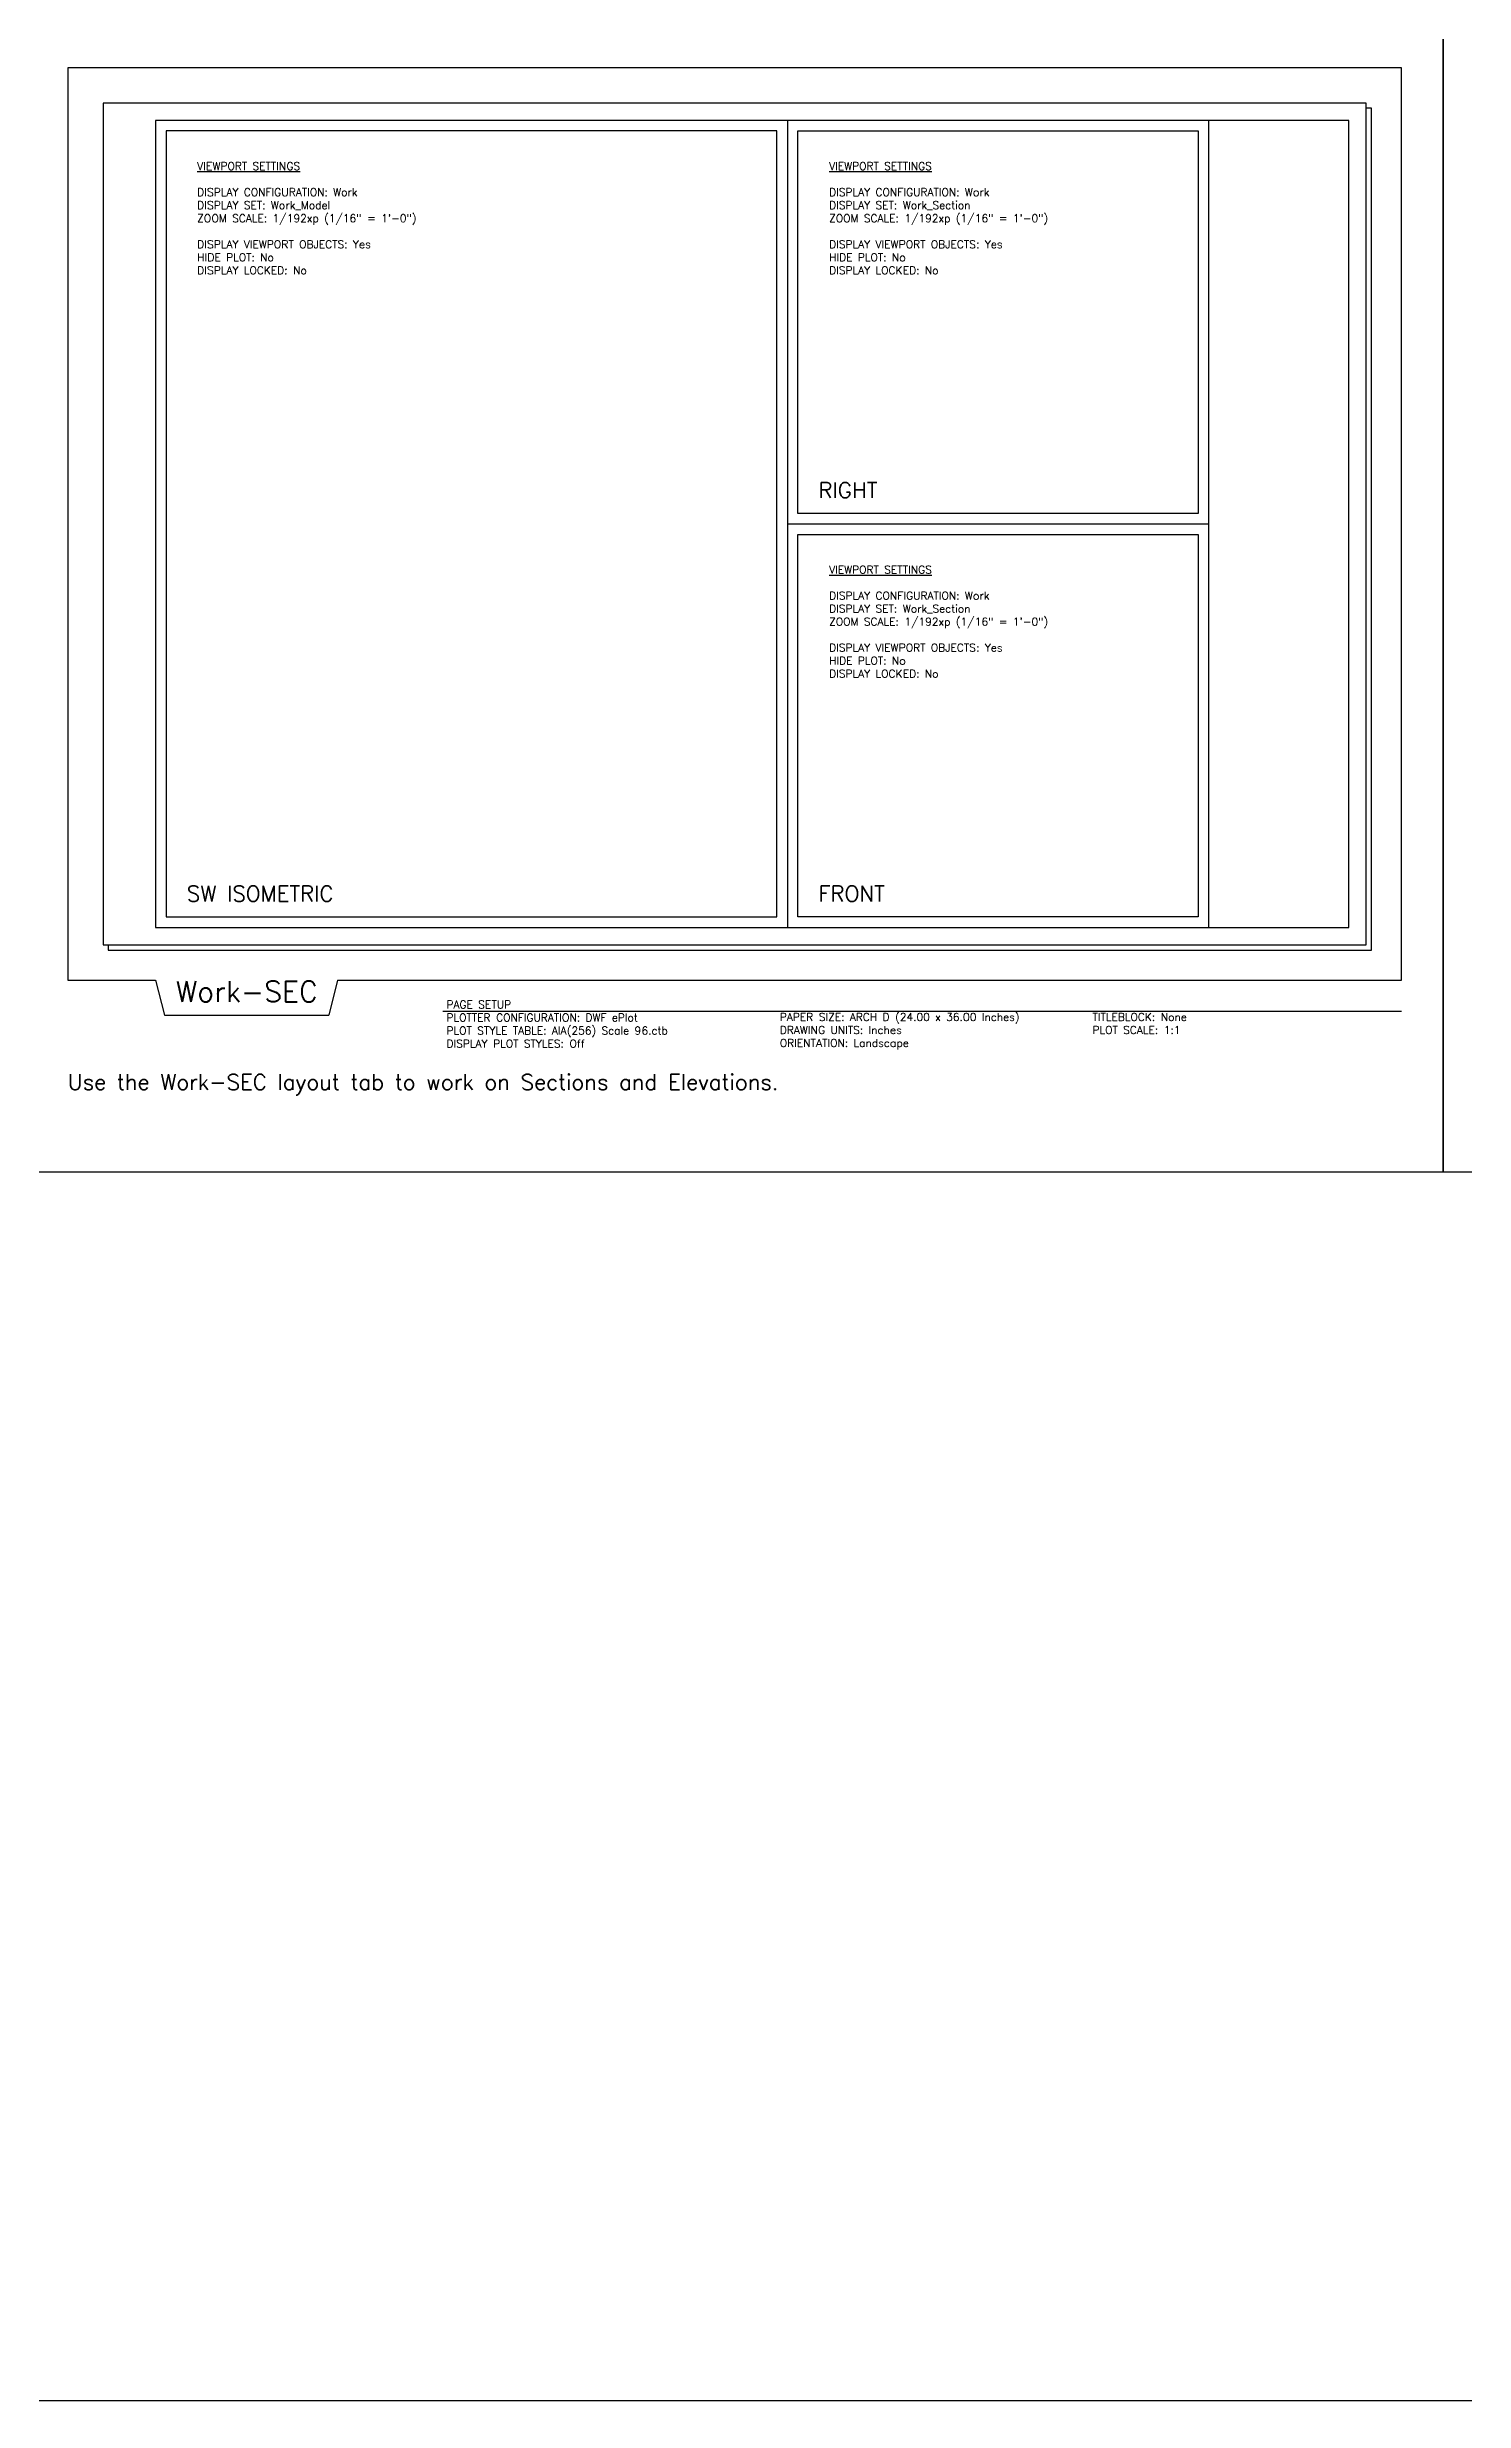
# Paper-space layout 'Template-Overview' of a CAD drawing. Header units: inches. Extents: x 0 to 35, y 0 to 23.
# Drawn here: x 17.62 to 26.12, y 0 to 14.12 of the extents above; entities that cross this region are included whole.
import ezdxf

# ---------------------------------------------------------------- set-up
doc = ezdxf.new("R2010")
doc.units = ezdxf.units.IN
doc.header["$LTSCALE"] = 48
doc.header["$MEASUREMENT"] = 0
doc.linetypes.add('HIDDEN2', pattern=[0.1875, 0.125, -0.0625])
doc.layers.add('DWGSHARE.com-A-Anno-Note-DWGSHARE.com', color=211, linetype='Continuous')
doc.styles.get("Standard").update_dxf_attribs({"font": ''})
doc.styles.get('Standard').set_extended_font_data('VNI-Avo')

psp = doc.layouts.new('Template-Overview')

# ---------------------------------------------------------------- linework, layer by layer
for p, q in [((22.066, 13.684), (22.066, 8.842)), ((24.592, 13.684), (24.592, 8.842)), ((24.592, 11.263), (22.066, 11.263)), ((18.276, 8.526), (18.329, 8.316)), ((19.368, 8.526), (19.316, 8.316)), ((20, 8.339), (25.75, 8.339))]:
    psp.add_line(p, q)
for points in [[(0, 23), (35, 23), (35, 0), (0, 0)], [(17.961, 8.737), (25.539, 8.737), (25.539, 13.789), (17.961, 13.789)], [(18.276, 8.842), (25.434, 8.842), (25.434, 13.684), (18.276, 13.684)]]:
    psp.add_lwpolyline(points, close=True)
for points in [[(19.368, 8.526), (25.75, 8.526), (25.75, 14), (17.75, 14), (17.75, 8.526), (18.276, 8.526)], [(17.992, 8.737), (17.992, 8.706), (25.571, 8.706), (25.571, 13.758), (25.539, 13.758)], [(18.329, 8.316), (19.316, 8.316)]]:
    psp.add_lwpolyline(points)
at = {"linetype": 'HIDDEN2'}
for points in [[(18.339, 8.905), (22.003, 8.905), (22.003, 13.622), (18.339, 13.622)], [(24.53, 11.326), (22.128, 11.326), (22.128, 13.622), (24.53, 13.622)], [(24.53, 8.905), (22.128, 8.905), (22.128, 11.201), (24.53, 11.201)]]:
    psp.add_lwpolyline(points, close=True, dxfattribs=at)
at = {"layer": 'DWGSHARE.com-A-Anno-Note-DWGSHARE.com'}
for points in [[(26, 14.25), (17.5, 14.25), (17.5, 7.375), (26, 7.375)], [(34.5, 14.25), (26, 14.25), (26, 7.375), (34.5, 7.375)]]:
    psp.add_lwpolyline(points, close=True, dxfattribs=at)

# ---------------------------------------------------------------- texts
for s, insert, char_height, width, attachment_point in [('{\\Fromans.shx;\\LVIEWPORT SETTINGS\\P\\P\\lDISPLAY CONFIGURATION: Work \\PDISPLAY SET: Work_Model\\PZOOM SCALE: 1/192xp (1/16" = 1\'-0")\\P\\PDISPLAY VIEWPORT OBJECTS: Yes\\PHIDE PLOT: No\\PDISPLAY LOCKED: No}', (18.526, 13.434), 0.04687, 3.28125, 1), ('{\\Fromans.shx;\\LVIEWPORT SETTINGS\\P\\P\\lDISPLAY CONFIGURATION: Work \\PDISPLAY SET: Work_Section\\PZOOM SCALE: 1/192xp (1/16" = 1\'-0")\\P\\PDISPLAY VIEWPORT OBJECTS: Yes\\PHIDE PLOT: No\\PDISPLAY LOCKED: No}', (22.316, 13.434), 0.04687, 2.03125, 1), ('{\\Fromans.shx;RIGHT}', (22.253, 11.513), 0.09375, 2.03125, 1), ('{\\Fromans.shx;\\LVIEWPORT SETTINGS\\P\\P\\lDISPLAY CONFIGURATION: Work \\PDISPLAY SET: Work_Section\\PZOOM SCALE: 1/192xp (1/16" = 1\'-0")\\P\\PDISPLAY VIEWPORT OBJECTS: Yes\\PHIDE PLOT: No\\PDISPLAY LOCKED: No}', (22.316, 11.013), 0.04687, 2.03125, 1), ('{\\Fromans.shx;SW ISOMETRIC}', (18.464, 9.092), 0.09375, 2.03125, 1), ('{\\Fromans.shx;FRONT}', (22.253, 9.092), 0.09375, 2.03125, 1), ('{\\Fromans.shx;Work-SEC}', (18.823, 8.52), 0.125, 0.84375, 2), ('{\\Fromans.shx;PAGE SETUP\\PPLOTTER CONFIGURATION: DWF ePlot\\PPLOT STYLE TABLE: AIA(256) Scale 96.ctb\\PDISPLAY PLOT STYLES: Off}', (20.021, 8.403), 0.04687, 2, 1), ('{\\Fromans.shx;PAPER SIZE: ARCH D (24.00 x 36.00 Inches)\\PDRAWING UNITS: Inches\\PORIENTATION: Landscape}', (22.021, 8.328), 0.04687, 1.875, 1), ('{\\Fromans.shx;TITLEBLOCK: None\\PPLOT SCALE: 1:1}', (23.896, 8.328), 0.04687, 1.875, 1), ('{\\Fromans.shx;Use the Work-SEC layout tab to work on Sections and Elevations. }', (17.75, 7.961), 0.09375, 8, 1)]:
    psp.add_mtext(s, dxfattribs=dict(insert=insert, char_height=char_height, width=width, attachment_point=attachment_point))

doc.saveas('drawing.dxf')
